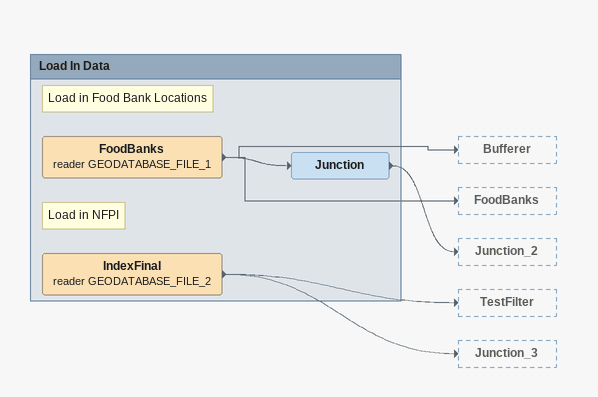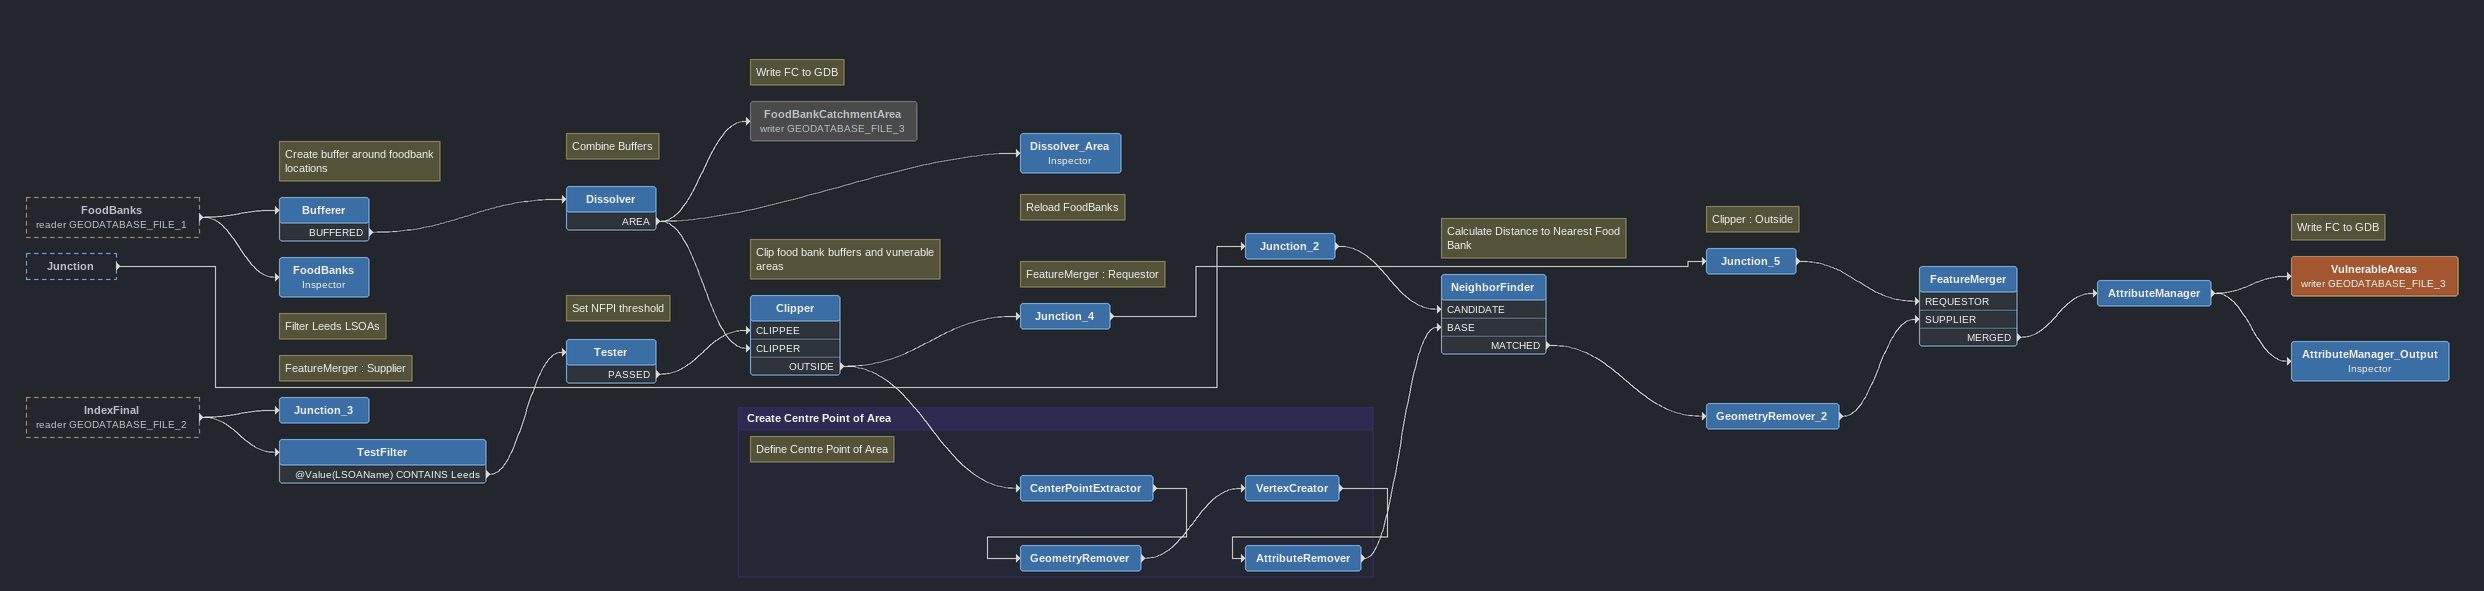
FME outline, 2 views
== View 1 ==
Bookmark: Load In Data
Note: Load in Food Bank Locations
FoodBanks (reader GEODATABASE_FILE_1)
    -> Bufferer
    -> Junction
    -> FoodBanks
Junction
    -> Junction_2
Note: Load in NFPI
IndexFinal (reader GEODATABASE_FILE_2)
    -> TestFilter
    -> Junction_3

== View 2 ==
FoodBanks (reader GEODATABASE_FILE_1) [outside]
    -> Bufferer
    -> FoodBanks
Junction [outside]
    -> Junction_2
IndexFinal (reader GEODATABASE_FILE_2) [outside]
    -> TestFilter
    -> Junction_3
Note: Create buffer around foodbank locations
Bufferer
    BUFFERED -> Dissolver
Note: Combine Buffers
Dissolver
    AREA -> Clipper [CLIPPER]
    AREA -> Dissolver_Area
    AREA -> FoodBankCatchmentArea (writer GEODATABASE_FILE_3)
Note: Write FC to GDB
FoodBankCatchmentArea (writer GEODATABASE_FILE_3) [off]
Dissolver_Area: Inspector
FoodBanks: Inspector
Note: Reload FoodBanks
Junction_2
    -> NeighborFinder [CANDIDATE]
Note: FeatureMerger : Supplier
Junction_3
Note: Filter Leeds LSOAs
TestFilter
    @Value(LSOAName) CONTAINS Leeds -> Tester
Note: Set NFPI threshold
Tester
    PASSED -> Clipper [CLIPPEE]
Note: Clip food bank buffers and vunerable areas
Clipper
    OUTSIDE -> CenterPointExtractor
    OUTSIDE -> Junction_4
Note: FeatureMerger : Requestor
Junction_4
    -> Junction_5
Note: Clipper : Outside
Junction_5
    -> FeatureMerger [REQUESTOR]
Note: Calculate Distance to Nearest Food Bank
NeighborFinder
    MATCHED -> GeometryRemover_2
GeometryRemover_2
    -> FeatureMerger [SUPPLIER]
FeatureMerger
    MERGED -> AttributeManager
AttributeManager
    -> VulnerableAreas (writer GEODATABASE_FILE_3)
    -> AttributeManager_Output
Note: Write FC to GDB
VulnerableAreas (writer GEODATABASE_FILE_3)
AttributeManager_Output: Inspector

Bookmark: Create Centre Point of Area
Note: Define Centre Point of Area
CenterPointExtractor
    -> GeometryRemover
GeometryRemover
    -> VertexCreator
VertexCreator
    -> AttributeRemover
AttributeRemover
    -> NeighborFinder [BASE]
